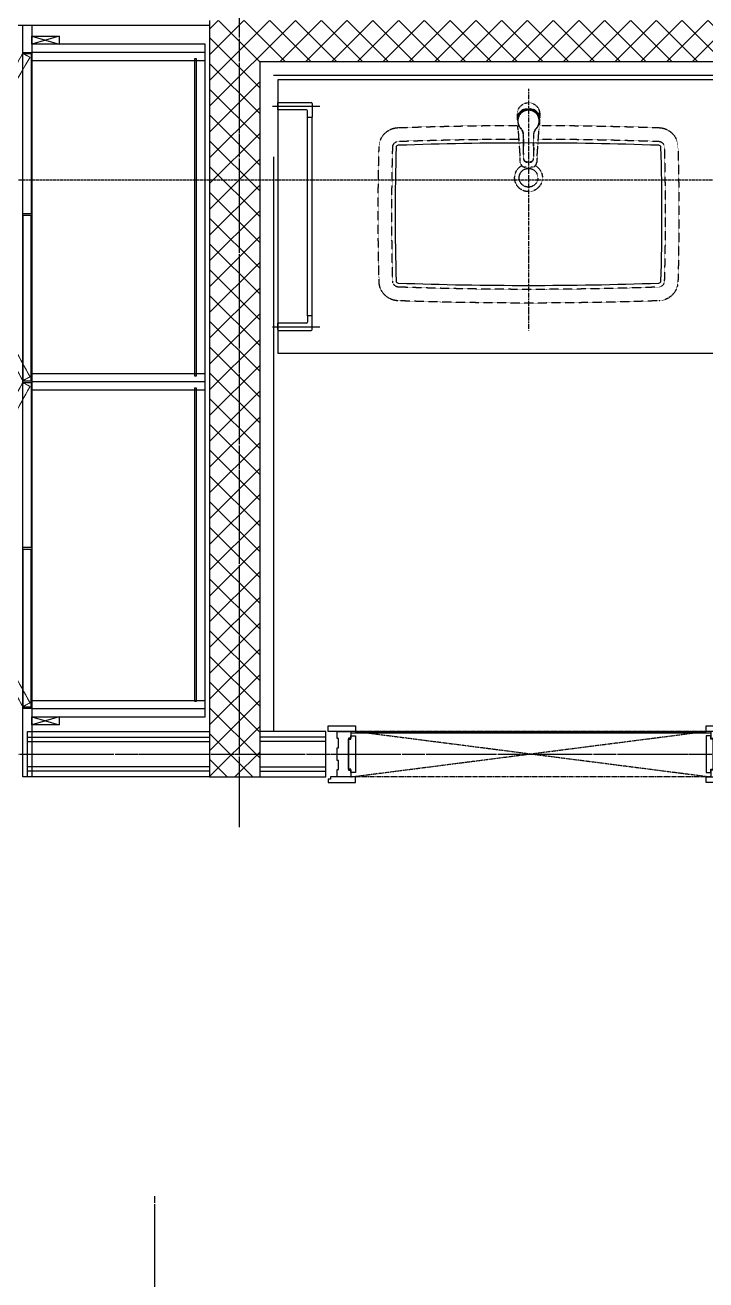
# Model space of a CAD drawing. Header units: millimetres. Extents: x 18456 to 179493, y -203649 to 469211.
# Drawn here: x 118129 to 119624, y -36875 to -34121 of the extents above; entities that cross this region are included whole.
import ezdxf

# ---------------------------------------------------------------- set-up
doc = ezdxf.new("R2010")
doc.units = ezdxf.units.MM
for name, pattern in [('X-평면도(기본형)$0$( Hidden )', [0.375, 0.25, -0.125]), ('X-평면도(기본형)$0$CEN', [52.5, 50, -1, 0.5, -1]), ('X-평면도(기본형)$0$CENN', [6.3, 4, -1, 0.3, -1]), ('X-평면도(기본형)$0$HID', [2.8, 1.8, -1]), ('X-평면도(기본형)$0$HID2', [7.5, 6, -1.5]), ('X-평면도(기본형)$0$HIDDENX2', [0.75, 0.5, -0.25])]:
    doc.linetypes.add(name, pattern=pattern)
for name, color, linetype, true_color in [('X-평면도(기본형)$0$40HAT', 9, 'Continuous', 0x808080), ('X-평면도(기본형)$0$4GYP', 4, 'Continuous', 0x00ffff), ('X-평면도(기본형)$0$7GYP', 7, 'Continuous', 0x000000), ('X-평면도(기본형)$0$CEN', 1, 'X-평면도(기본형)$0$CEN', 0xff0000), ('X-평면도(기본형)$0$DOOR', 4, 'Continuous', 0x00ffff), ('X-평면도(기본형)$0$DS-F-BATH', 6, 'Continuous', 0xff00ff), ('X-평면도(기본형)$0$FIN', 9, 'Continuous', 0x808080), ('X-평면도(기본형)$0$FUR', 6, 'Continuous', 0xff00ff), ('X-평면도(기본형)$0$I-FL-FUR(B)', 6, 'Continuous', 0xff00ff), ('X-평면도(기본형)$0$UIS', 7, 'X-평면도(기본형)$0$HID2', 0x000000), ('X-평면도(기본형)$0$W2', 3, 'Continuous', 0x00ff00)]:
    doc.layers.add(name, color=color, linetype=linetype, true_color=true_color)
doc.layers.add('X-평면도(기본형)$0$F-FUR-FIX', color=6, linetype='Continuous', lineweight=9, true_color=0xff00ff)

# ---------------------------------------------------------------- blocks, each defined once
blk = doc.blocks.new('X-평면도(기본형)$0$WD850')
at = {"layer": 'X-평면도(기본형)$0$DOOR', "color": 1, "linetype": 'X-평면도(기본형)$0$( Hidden )', "ltscale": 2, "true_color": 0xff0000}
blk.add_line((-40, 0), (-810, 0), dxfattribs=at)
at = {"layer": 'X-평면도(기본형)$0$DOOR', "color": 5, "true_color": 0x0000ff}
for p, q in [((-40, 0), (-810, 0)), ((-30, -3), (-820, -3))]:
    blk.add_line(p, q, dxfattribs=at)
at = {"layer": 'X-평면도(기본형)$0$DOOR', "linetype": 'ByBlock'}
for points in [[(-870, 12), (-870, 7), (-870, 0), (-810, 0), (-810, 12)], [(-865, -100), (-865, -105), (-870, -105), (-870, -112), (-810, -112), (-810, -100)], [(15, -100), (15, -105), (20, -105), (20, -112), (-40, -112), (-40, -100)]]:
    blk.add_lwpolyline(points, close=True, dxfattribs=at)
at = {"layer": 'X-평면도(기본형)$0$DOOR'}
for points in [[(-850, -100), (-850, -84.1), (-847, -84.1), (-847, -64.1), (-850, -64.1), (-850, -35.9), (-847, -35.9), (-847, -15.9), (-850, -15.9), (-850, 0), (-849.1, 0), (-830, 0), (-820, 0), (-820, -15), (-825, -15), (-825, -85), (-820, -85), (-820, -90), (-820, -100)], [(0, -100), (0, -84.1), (-3, -84.1), (-3, -64.1), (0, -64.1), (0, -35.9), (-3, -35.9), (-3, -15.9), (0, -15.9), (0, 0), (-30, 0), (-30, -15), (-25, -15), (-25, -85), (-30, -85), (-30, -90), (-30, -100)], [(-810, -90), (-820, -90), (-820, -83), (-825, -83), (-825, -17), (-820, -17), (-820, -10), (-810, -10)], [(-40, -90), (-30, -90), (-30, -83), (-25, -83), (-25, -17), (-30, -17), (-30, -10), (-40, -10)]]:
    blk.add_lwpolyline(points, close=True, dxfattribs=at)
at = {"layer": 'X-평면도(기본형)$0$DOOR', "color": 1, "linetype": 'X-평면도(기본형)$0$HID', "true_color": 0xff0000}
blk.add_lwpolyline([(-810, 0), (-40, 0), (-820, -100), (-30, -100)], close=True, dxfattribs=at)
at = {"layer": 'X-평면도(기본형)$0$DOOR', "linetype": 'ByBlock'}
blk.add_lwpolyline([(20, 0), (20, 5), (20, 12), (-40, 12), (-40, 0), (20, 0)], dxfattribs=at)
blk = doc.blocks.new('X-평면도(기본형)$0$FU1')
at = {"layer": 'X-평면도(기본형)$0$FUR', "color": 1, "linetype": 'X-평면도(기본형)$0$CENN', "true_color": 0xff0000}
blk.add_line((0, -20), (0, -550), dxfattribs=at)
at = {"layer": 'X-평면도(기본형)$0$FUR', "color": 8, "linetype": 'X-평면도(기본형)$0$HIDDENX2', "true_color": 0x808080}
for p, q in [((-24.5, -75, 36.5), (-24.5, -83, 36.5)), ((-3, -64.8, 36.5), (-3, -64.4, 36.5)), ((3, -64.4, 36.5), (3, -64.8, 36.5)), ((24.5, -83, 36.5), (24.5, -75, 36.5)), ((-24, -86.7, 36.5), (-24, -90.3, 36.5)), ((24, -90.3, 36.5), (24, -86.7, 36.5)), ((-11.6, -128.7, 36.5), (-11.7, -119.2, 36.5)), ((-11.2, -119.2, 36.5), (-11.1, -128.7, 36.5)), ((11.1, -128.7, 36.5), (11.2, -119.2, 36.5)), ((11.7, -119.2, 36.5), (11.6, -128.7, 36.5)), ((11.4, -145.5, 36.5), (11.4, -145.5, 36.5)), ((-3.1, -181, 36.5), (-3.1, -180.5, 36.5)), ((-3.1, -180.5, 36.5), (3.1, -180.5, 36.5)), ((-3.1, -181, 36.5), (3.1, -181, 36.5)), ((3.1, -181, 36.5), (3.1, -180.5, 36.5))]:
    blk.add_line(p, q, dxfattribs=at)
for centre, radius, start, end in [((-285, -148), 43, 92.6399, 178.3861), ((8.8, -8774.9), 8674.9, 90.22525, 91.95426), ((-8.8, -8774.9), 8674.9, 88.04574, 89.77475), ((285, -148), 43, 1.6139, 87.3601), ((-285, -148), 13, 92.6399, 178.3861), ((0, -8266.3), 8136.3, 90.15164, 92.01155), ((0, -8266.3), 8136.3, 87.98845, 89.84836), ((285, -148), 13, 1.6139, 87.3601), ((5116.2, -295), 5446.2, 178.4406, 181.5594), ((5116.2, -295), 5416.2, 178.4409, 181.5591), ((-5116.2, -295), 5416.2, 358.4409, 1.5591), ((-5116.2, -295), 5446.2, 358.4406, 1.5594), ((0, -215), 30.5, 119.1446, 270), ((0, -215), 30.5, 270, 60.8554), ((0, -215), 20.5, 90, 270), ((0, -215), 20.5, 270, 90), ((-285, -442), 43, 181.6139, 267.3601), ((-285, -442), 13, 181.6139, 267.3601), ((0, 7676.7), 8136.7, 267.98851, 272.01149), ((285, -442), 13, 272.6399, 358.3861), ((285, -442), 43, 272.6399, 358.3861), ((0, 7673.8), 8163.8, 267.98548, 272.01452)]:
    blk.add_arc(centre, radius, start, end, dxfattribs=at)
at = {"layer": 'X-평면도(기본형)$0$FUR'}
for centre, radius, start, end in [((5116.2, -295), 5408.2, 178.441, 181.559), ((-285, -148), 5, 92.6399, 178.3861), ((0, -8267.1), 8129.1, 89.99994, 92.01074), ((0, -8267.1), 8129.1, 87.98926, 90.00006), ((285, -148), 5, 1.6139, 87.3601), ((-5116.2, -295), 5408.2, 358.441, 1.559), ((-285, -442), 5, 181.6139, 267.3601), ((0, 7677.5), 8129.5, 267.98932, 272.01068), ((285, -442), 5, 272.6399, 358.3861)]:
    blk.add_arc(centre, radius, start, end, dxfattribs=at)
at = {"layer": 'X-평면도(기본형)$0$FUR', "color": 8, "linetype": 'X-평면도(기본형)$0$HIDDENX2', "true_color": 0x808080}
for points, weights, knots in [([(24.5, -75), (24.5, -50.3), (0, -50.3), (-24.5, -50.3), (-24.5, -75)], [1, 0.707106781187, 1, 0.707106781187, 1], [1.570796, 1.570796, 1.570796, 3.141593, 3.141593, 4.712389, 4.712389, 4.712389]), ([(-16.6, -107.8, 36.5), (-24, -100.6, 36.5), (-24, -90.3, 36.5), (-24, -66.2, 36.5), (0, -66.2, 36.5), (24, -66.2, 36.5), (24, -90.3, 36.5), (24, -100.6, 36.5), (16.6, -107.8, 36.5)], [0.853642071657, 0.849949636839, 1, 0.707106781187, 1, 0.707106781187, 1, 0.849949636839, 0.853642071657], [0.766071, 0.766071, 0.766071, 1.570796, 1.570796, 3.141593, 3.141593, 4.712389, 4.712389, 5.517114, 5.517114, 5.517114]), ([(-16.3, -107.4, 36.5), (-23.5, -100.4, 36.5), (-23.5, -90.3, 36.5), (-23.5, -66.7, 36.5), (0, -66.7, 36.5), (23.5, -66.7, 36.5), (23.5, -90.3, 36.5), (23.5, -100.4, 36.5), (16.3, -107.4, 36.5)], [0.853642071657, 0.849949636839, 1, 0.707106781187, 1, 0.707106781187, 1, 0.849949636839, 0.853642071657], [0.766071, 0.766071, 0.766071, 1.570796, 1.570796, 3.141593, 3.141593, 4.712389, 4.712389, 5.517114, 5.517114, 5.517114]), ([(-16.3, -107.4, 36.5), (-16.3, -107.4, 36.5), (-16.3, -107.4, 36.5), (-16.6, -107.8, 36.5), (-16.6, -107.8, 36.5), (-16.6, -107.8, 36.5), (-16.6, -107.8, 36.5)], [0.999993413449, 0.999996706687, 1, 0.707106781187, 1, 0.9820840783, 0.966359946849], [4.712371, 4.712371, 4.712371, 4.712389, 4.712389, 6.283185, 6.283185, 6.379269, 6.379269, 6.379269]), ([(16.6, -107.8, 36.5), (16.6, -107.8, 36.5), (16.6, -107.8, 36.5), (16.6, -107.8, 36.5), (16.3, -107.4, 36.5), (16.3, -107.4, 36.5), (16.3, -107.4, 36.5)], [0.966359947003, 0.982084078388, 1, 0.707106781187, 1, 0.999996706687, 0.999993413449], [6.187102, 6.187102, 6.187102, 6.283185, 6.283185, 7.853982, 7.853982, 7.853999, 7.853999, 7.853999]), ([(-10.9, -145.5, 36.5), (-11.4, -145.5, 36.5), (-11.4, -145.5, 36.5), (-11.4, -145.5, 36.5), (-11.4, -145.5, 36.5)], [0.999976739067, 0.707118412115, 1, 0.999999954361, 0.999999908722], [4.712451, 4.712451, 4.712451, 6.283185, 6.283185, 6.283186, 6.283186, 6.283186]), ([(-10.5, -173.1, 36.5), (-11, -173.1, 36.5), (-11, -173.1, 36.5), (-11, -173.1, 36.5), (-11, -173.1, 36.5)], [0.99997622125, 0.707118671044, 1, 0.999991616454, 0.999983233388], [4.712453, 4.712453, 4.712453, 6.283185, 6.283185, 6.28323, 6.28323, 6.28323])]:
    blk.add_rational_spline(points, weights, degree=2, knots=knots, dxfattribs=at)
for points, knots in [([(-22.1, -76, 36.5), (-23.1, -78.1, 36.5), (-23.9, -80.5, 36.5), (-24.3, -83.7, 36.5), (-24.4, -84.4, 36.5), (-24.5, -85.2, 36.5)], [0, 0, 0, 0, 0.758346, 0.758346, 1, 1, 1, 1]), ([(-22.1, -76.1, 36.5), (-22.1, -76.2, 36.5), (-22.8, -77.7, 36.5), (-24, -80.8, 36.5), (-24.5, -84.9, 36.5), (-24.5, -87.5, 36.5), (-24.4, -88.8, 36.5), (-24.3, -89.6, 36.5), (-24.2, -91.4, 36.5), (-24.1, -92.9, 36.5), (-24, -94, 36.5)], [0, 0, 0, 0, 0.00964, 0.277538, 0.544008, 0.678609, 0.71237, 0.746136, 0.813663, 1, 1, 1, 1]), ([(-22.1, -76.1, 36.5), (-21.8, -75.6, 36.5), (-21.5, -75, 36.5), (-21.1, -74.2, 36.5), (-21, -73.9, 36.5), (-20.9, -73.4, 36.5), (-21, -73.4, 36.5), (-21.4, -73.6, 36.5), (-21.8, -74.1, 36.5), (-22.7, -75.4, 36.5), (-23.2, -76.3, 36.5), (-23.8, -78, 36.5), (-24, -78.7, 36.5), (-24.2, -80, 36.5), (-24.4, -80.8, 36.5), (-24.4, -81.6, 36.5)], [0, 0, 0, 0, 0.0625, 0.0625, 0.125, 0.125, 0.25, 0.25, 0.5, 0.5, 0.75, 0.75, 0.875, 0.875, 1, 1, 1, 1]), ([(-24.4, -81.9, 36.5), (-24.4, -81.1, 36.5), (-24.3, -80.4, 36.5), (-24, -79.1, 36.5), (-23.9, -78.5, 36.5), (-23.3, -76.8, 36.5), (-22.9, -75.9, 36.5), (-22, -74.5, 36.5), (-21.6, -74, 36.5), (-21.1, -73.6, 36.5), (-21, -73.6, 36.5), (-21, -73.9, 36.5), (-21.1, -74, 36.5), (-21.5, -74.8, 36.5), (-21.8, -75.4, 36.5), (-22.1, -76, 36.5)], [0, 0, 0, 0, 0.125, 0.125, 0.25, 0.25, 0.5, 0.5, 0.75, 0.75, 0.875, 0.875, 0.9375, 0.9375, 1, 1, 1, 1]), ([(-24.4, -81.6, 36.5), (-24.4, -81.6, 36.5), (-24.4, -81.5, 36.5), (-24.4, -81.4, 36.5), (-24.4, -81.4, 36.5)], [0, 0, 0, 0, 0.363263, 1, 1, 1, 1]), ([(-19.6, -72.1, 36.5), (-20.1, -72.7, 36.5), (-21, -74, 36.5), (-21.7, -75.4, 36.5), (-22.1, -76.1, 36.5)], [0, 0, 0, 0, 0.500004, 1, 1, 1, 1]), ([(-19.6, -72.1, 36.5), (-17.4, -69.1, 36.5), (-14.4, -66.6, 36.5), (-9.3, -64.1, 36.5), (-7.5, -63.5, 36.5), (-3.8, -62.6, 36.5), (-1.9, -62.4, 36.5), (3.8, -62.4, 36.5), (7.6, -63.3, 36.5), (14.4, -66.6, 36.5), (17.4, -69.1, 36.5), (19.6, -72.1, 36.5)], [0, 0, 0, 0, 0.25, 0.25, 0.375, 0.375, 0.5, 0.5, 0.75, 0.75, 1, 1, 1, 1]), ([(3, -64.8, 36.5), (3, -64.9, 36.5), (2.9, -64.9, 36.5), (2.7, -64.9, 36.5), (2.6, -65, 36.5), (2.1, -65, 36.5), (1.9, -65, 36.5), (1.3, -65, 36.5), (1, -65, 36.5), (0.3, -65, 36.5), (0, -65, 36.5), (-0.7, -65, 36.5), (-1, -65, 36.5), (-1.6, -65, 36.5), (-1.9, -65, 36.5), (-2.4, -65, 36.5), (-2.6, -65, 36.5), (-2.8, -64.9, 36.5), (-2.9, -64.9, 36.5), (-3, -64.8, 36.5), (-3, -64.8, 36.5), (-3, -64.8, 36.5)], [0, 0, 0, 0, 0.106849, 0.106849, 0.213662, 0.213662, 0.32101, 0.32101, 0.428728, 0.428728, 0.535874, 0.535874, 0.642403, 0.642403, 0.74922, 0.74922, 0.856785, 0.856785, 0.964404, 0.964404, 1, 1, 1, 1]), ([(22.1, -76.1, 36.5), (21.7, -75.4, 36.5), (21, -74, 36.5), (20.1, -72.7, 36.5), (19.6, -72.1, 36.5)], [0, 0, 0, 0, 0.499996, 1, 1, 1, 1]), ([(24.4, -81.6, 36.5), (24.4, -80.8, 36.5), (24.2, -80, 36.5), (24, -78.7, 36.5), (23.8, -78, 36.5), (23.2, -76.3, 36.5), (22.7, -75.4, 36.5), (21.8, -74.1, 36.5), (21.4, -73.6, 36.5), (21, -73.4, 36.5), (20.9, -73.4, 36.5), (21, -73.9, 36.5), (21.1, -74.2, 36.5), (21.5, -75, 36.5), (21.8, -75.6, 36.5), (22.1, -76.1, 36.5)], [0, 0, 0, 0, 0.125, 0.125, 0.25, 0.25, 0.5, 0.5, 0.75, 0.75, 0.875, 0.875, 0.9375, 0.9375, 1, 1, 1, 1]), ([(22.1, -76, 36.5), (21.8, -75.4, 36.5), (21.5, -74.8, 36.5), (21.1, -74, 36.5), (21, -73.9, 36.5), (21, -73.6, 36.5), (21.1, -73.6, 36.5), (21.6, -74, 36.5), (22, -74.5, 36.5), (22.9, -75.9, 36.5), (23.3, -76.8, 36.5), (23.9, -78.5, 36.5), (24, -79.1, 36.5), (24.3, -80.4, 36.5), (24.4, -81.1, 36.5), (24.4, -81.9, 36.5)], [0, 0, 0, 0, 0.0625, 0.0625, 0.125, 0.125, 0.25, 0.25, 0.5, 0.5, 0.75, 0.75, 0.875, 0.875, 1, 1, 1, 1]), ([(24.5, -85.2, 36.5), (24.4, -84.4, 36.5), (24.3, -83.7, 36.5), (23.9, -80.5, 36.5), (23.1, -78.1, 36.5), (22.1, -76, 36.5)], [0, 0, 0, 0, 0.241708, 0.241708, 1, 1, 1, 1]), ([(24, -94, 36.5), (24.1, -92.9, 36.5), (24.2, -91.4, 36.5), (24.3, -89.6, 36.5), (24.4, -88.8, 36.5), (24.5, -87.5, 36.5), (24.5, -84.9, 36.5), (24, -80.8, 36.5), (22.8, -77.7, 36.5), (22.1, -76.2, 36.5), (22.1, -76.1, 36.5)], [0, 0, 0, 0, 0.186337, 0.253864, 0.28763, 0.321391, 0.455992, 0.722462, 0.99036, 1, 1, 1, 1]), ([(24.4, -81.4, 36.5), (24.4, -81.4, 36.5), (24.4, -81.5, 36.5), (24.4, -81.6, 36.5), (24.4, -81.6, 36.5)], [0, 0, 0, 0, 0.636737, 1, 1, 1, 1]), ([(-24, -94, 36.5), (-23.9, -94.5, 36.5), (-23.8, -96.7, 36.5), (-23.6, -99.7, 36.5), (-23.4, -103, 36.5), (-23.2, -106.3, 36.5), (-23, -108.7, 36.5), (-22.9, -110.4, 36.5)], [0, 0, 0, 0, 0.093675, 0.395779, 0.546834, 0.69789, 1, 1, 1, 1]), ([(22.9, -110.4, 36.5), (23, -108.7, 36.5), (23.2, -106.3, 36.5), (23.4, -103, 36.5), (23.6, -99.7, 36.5), (23.8, -96.7, 36.5), (23.9, -94.5, 36.5), (24, -94, 36.5)], [0, 0, 0, 0, 0.30211, 0.453166, 0.604221, 0.906325, 1, 1, 1, 1]), ([(-10.9, -145.5, 36.5), (-10.8, -149.9, 36.5), (-10.8, -154.2, 36.5), (-10.6, -163.4, 36.5), (-10.6, -168.2, 36.5), (-10.5, -173.1, 36.5)], [0, 0, 0, 0, 0.471221, 0.471221, 1, 1, 1, 1]), ([(10.5, -173.1, 36.5), (10.6, -168.8, 36.5), (10.6, -164.4, 36.5), (10.8, -155.3, 36.5), (10.8, -150.4, 36.5), (10.9, -145.5, 36.5)], [0, 0, 0, 0, 0.471221, 0.471221, 1, 1, 1, 1]), ([(-8.4, -191.7, 36.5), (-11, -191.4, 36.5), (-13.3, -190.1, 36.5), (-16.8, -186.2, 36.5), (-17.8, -183.7, 36.5), (-18, -181.2, 36.5)], [0, 0, 0, 0, 0.5, 0.5, 1, 1, 1, 1]), ([(-3.1, -181, 36.5), (-5.2, -181, 36.5), (-7.2, -180.1, 36.5), (-10.1, -177.2, 36.5), (-11, -175.2, 36.5), (-11, -173.1, 36.5)], [0, 0, 0, 0, 0.5, 0.5, 1, 1, 1, 1]), ([(-10.5, -173.1, 36.5), (-10.5, -175.1, 36.5), (-9.7, -177, 36.5), (-6.9, -179.7, 36.5), (-5, -180.5, 36.5), (-3.1, -180.5, 36.5)], [0, 0, 0, 0, 0.5, 0.5, 1, 1, 1, 1]), ([(3.1, -180.5, 36.5), (5, -180.5, 36.5), (6.9, -179.7, 36.5), (9.7, -177, 36.5), (10.5, -175.1, 36.5), (10.5, -173.1, 36.5)], [0, 0, 0, 0, 0.5, 0.5, 1, 1, 1, 1]), ([(11, -173.1, 36.5), (11, -175.2, 36.5), (10.1, -177.2, 36.5), (7.2, -180.1, 36.5), (5.2, -181, 36.5), (3.1, -181, 36.5)], [0, 0, 0, 0, 0.5, 0.5, 1, 1, 1, 1]), ([(18, -181.2, 36.5), (17.8, -183.7, 36.5), (16.8, -186.2, 36.5), (13.3, -190.1, 36.5), (11, -191.4, 36.5), (8.4, -191.7, 36.5)], [0, 0, 0, 0, 0.5, 0.5, 1, 1, 1, 1])]:
    blk.add_open_spline(points, degree=3, knots=knots, dxfattribs=at)
for points, degree in [([(-24.4, -81.4, 36.5), (-24.4, -81.5, 36.5), (-24.4, -81.6, 36.5), (-24.5, -81.7, 36.5)], 3), ([(-24.4, -81.6, 36.5), (-24.5, -82.2, 36.5), (-24.5, -82.7, 36.5), (-24.5, -83.5, 36.5)], 3), ([(-24.5, -83.3, 36.5), (-24.5, -82.7, 36.5), (-24.5, -82.3, 36.5), (-24.4, -81.9, 36.5)], 3), ([(-19.6, -72.1, 36.5), (-19.7, -72.1, 36.5), (-20, -72.1, 36.5), (-20.6, -72.5, 36.5), (-21.3, -73.3, 36.5), (-22.1, -74.3, 36.5), (-22.9, -75.6, 36.5), (-23.6, -77.2, 36.5), (-24.1, -79.1, 36.5), (-24.4, -80.6, 36.5), (-24.4, -81.4, 36.5)], 3), ([(-24.4, -81.6, 36.5), (-24.4, -81.7, 36.5), (-24.4, -81.8, 36.5), (-24.4, -81.9, 36.5)], 3), ([(-22.1, -76, 36.5), (-22.1, -76, 36.5), (-22.1, -76.1, 36.5), (-22.1, -76.1, 36.5)], 3), ([(24.4, -81.4, 36.5), (24.4, -80.6, 36.5), (24.1, -79.1, 36.5), (23.6, -77.2, 36.5), (22.9, -75.6, 36.5), (22.1, -74.3, 36.5), (21.3, -73.3, 36.5), (20.6, -72.5, 36.5), (20, -72.1, 36.5), (19.7, -72.1, 36.5), (19.6, -72.1, 36.5)], 3), ([(22.1, -76.1, 36.5), (22.1, -76.1, 36.5), (22.1, -76, 36.5), (22.1, -76, 36.5)], 3), ([(24.5, -81.7, 36.5), (24.4, -81.6, 36.5), (24.4, -81.5, 36.5), (24.4, -81.4, 36.5)], 3), ([(24.4, -81.9, 36.5), (24.4, -81.8, 36.5), (24.4, -81.7, 36.5), (24.4, -81.6, 36.5)], 3), ([(24.5, -83.5, 36.5), (24.5, -82.7, 36.5), (24.5, -82.2, 36.5), (24.4, -81.6, 36.5)], 3), ([(24.4, -81.9, 36.5), (24.5, -82.3, 36.5), (24.5, -82.7, 36.5), (24.5, -83.3, 36.5)], 3), ([(-24.5, -82.9, 36.5), (-24.5, -83.1, 36.5), (-24.5, -83.3, 36.5)], 2), ([(24.5, -83.3, 36.5), (24.5, -83.1, 36.5), (24.5, -82.9, 36.5)], 2), ([(-11.4, -145.5, 36.5), (-11.2, -159.3, 36.5), (-11, -173.1, 36.5)], 2), ([(11, -173.1, 36.5), (11.2, -159.3, 36.5), (11.4, -145.5, 36.5)], 2), ([(-18.7, -171.5, 36.5), (-18.5, -173.8, 36.5), (-18.3, -176.2, 36.5), (-18.2, -178.6, 36.5)], 3), ([(-8.4, -191.7, 36.5), (-2.8, -192.5, 36.5), (2.8, -192.5, 36.5), (8.4, -191.7, 36.5)], 3), ([(18.2, -178.6, 36.5), (18.3, -176.2, 36.5), (18.5, -173.8, 36.5), (18.7, -171.5, 36.5)], 3)]:
    blk.add_open_spline(points, degree=degree, dxfattribs=at)
for points, weights in [([(-24, -86.7, 36.5), (-24, -66.9, 36.5), (-3, -64.4, 36.5)], [1, 0.732438670357, 0.953718054817]), ([(3, -64.4, 36.5), (24, -66.9, 36.5), (24, -86.7, 36.5)], [0.953718054817, 0.732438670357, 1]), ([(-16.6, -107.8, 36.5), (-11.8, -112.5, 36.5), (-11.7, -119.2, 36.5)], [0.853642071657, 0.850007908952, 0.995302254622]), ([(-16.3, -107.4, 36.5), (-11.3, -112.2, 36.5), (-11.2, -119.2, 36.5)], [0.853642071657, 0.850007908952, 0.995302254622]), ([(11.2, -119.2, 36.5), (11.3, -112.2, 36.5), (16.3, -107.4, 36.5)], [0.995302254622, 0.850007908952, 0.853642071657]), ([(11.7, -119.2, 36.5), (11.8, -112.5, 36.5), (16.6, -107.8, 36.5)], [0.995302254622, 0.850007908952, 0.853642071657]), ([(-18.7, -171.5, 36.5), (-20.8, -140.9, 36.5), (-22.9, -110.4, 36.5)], [0.982090384085, 0.979407256957, 0.976780138384]), ([(-11.2, -119.2, 36.5), (-11.7, -119.2, 36.5), (-11.7, -119.2, 36.5)], [0.999981369639, 0.707116395988, 0.999999401314]), ([(-11.4, -145.5, 36.5), (-11.5, -137.1, 36.5), (-11.6, -128.7, 36.5)], [0.969722257527, 0.983727787754, 0.99942185022]), ([(-10.9, -145.5, 36.5), (-11, -137.1, 36.5), (-11.1, -128.7, 36.5)], [0.969722257526, 0.983727787794, 0.999421850312]), ([(11.1, -128.7, 36.5), (11, -137.1, 36.5), (10.9, -145.5, 36.5)], [0.999421850307, 0.9837277878, 0.969722257539]), ([(11.7, -119.2, 36.5), (11.7, -119.2, 36.5), (11.2, -119.2, 36.5)], [0.99999985159, 0.70711633009, 0.999981051206]), ([(11.6, -128.7, 36.5), (11.5, -137.1, 36.5), (11.4, -145.5, 36.5)], [0.999421850299, 0.983727787784, 0.969722257518]), ([(22.9, -110.4, 36.5), (20.8, -140.9, 36.5), (18.7, -171.5, 36.5)], [0.976780179641, 0.979407305262, 0.982090439718]), ([(11.4, -145.5, 36.5), (11.4, -145.5, 36.5), (10.9, -145.5, 36.5)], [0.999999821822, 0.707118405467, 0.999976930512]), ([(-18.2, -178.6, 36.5), (-18.1, -179.9, 36.5), (-18, -181.2, 36.5)], [0.500000017234, 0.499999982766, 0.500000017234]), ([(11, -173.1, 36.5), (11, -173.1, 36.5), (10.5, -173.1, 36.5)], [0.999999817061, 0.707118406163, 0.99997693388]), ([(18, -181.2, 36.5), (18.1, -179.9, 36.5), (18.2, -178.6, 36.5)], [0.500000019311, 0.499999980689, 0.500000019311])]:
    blk.add_rational_spline(points, weights, degree=2, dxfattribs=at)
blk = doc.blocks.new('X-평면도(기본형)$0$A$C01A306AE')
at = {"layer": 'X-평면도(기본형)$0$FUR'}
for p, q in [((16, 92), (0, 92)), ((0, 92), (0, 19)), ((2, 92), (16, 92)), ((8, 104.2), (8, 0)), ((16, 29), (16, 92)), ((484, 29), (484, 92)), ((484, 92), (500, 92)), ((498, 92), (484, 92)), ((492, 104.2), (492, 0)), ((500, 92), (500, 19)), ((2, 17), (32, 17)), ((32, 27), (18, 27)), ((32, 27), (468, 27)), ((32, 17), (32, 27)), ((32, 17), (468, 17)), ((468, 27), (482, 27)), ((468, 27), (468, 17)), ((498, 17), (468, 17))]:
    blk.add_line(p, q, dxfattribs=at)
for centre, start, end in [((18, 29), 180, 270), ((482, 29), 270, 0), ((2, 19), 180, 270), ((498, 19), 270, 0)]:
    blk.add_arc(centre, 2, start, end, dxfattribs=at)
blk = doc.blocks.new('X-평면도(기본형)$0$A$C4D747D6B')
at = {"layer": 'X-평면도(기본형)$0$F-FUR-FIX', "color": 1, "linetype": 'X-평면도(기본형)$0$HID', "ltscale": 0.5, "true_color": 0xff0000}
for points in [[(-178.2, 1281.2), (-194, 1289.8), (-20, 1588), (-4.2, 1579.4)], [(-178.2, 1196.3), (-194, 1187.7), (-20, 869.5), (-4.2, 878.1)], [(-178.2, 542.5), (-194, 551), (-20, 865.5), (-4.2, 856.9)], [(-178.2, 477.5), (-194, 469), (-20, 154.1), (-4.2, 162.6)]]:
    blk.add_lwpolyline(points, close=True, dxfattribs=at)
at = {"layer": 'X-평면도(기본형)$0$I-FL-FUR(B)', "ltscale": 3}
for p, q in [((-20, 0), (-20, 1650)), ((-20, 1650), (0, 1650)), ((0, 1650), (0, 0)), ((0, 1626), (60, 1608)), ((60, 1626), (0, 1608)), ((380, 1608), (0, 1608)), ((380, 132), (380, 1608)), ((-20, 1590), (0, 1590)), ((380, 1590), (0, 1590)), ((0, 1572), (380, 1572)), ((0, 885.5), (380, 885.5)), ((0, 867.5), (380, 867.5)), ((0, 849.5), (380, 849.5)), ((0, 168), (380, 168)), ((0, 150), (-20, 150)), ((0, 150), (380, 150)), ((0, 132), (380, 132)), ((0, 132), (60, 114)), ((60, 132), (0, 114)), ((0, 0), (-20, 0))]:
    blk.add_line(p, q, dxfattribs=at)
for points in [[(60, 1608), (0, 1608), (0, 1626), (60, 1626)], [(-2, 1235.8), (-20, 1235.8), (-20, 1588), (-2, 1588)], [(361, 1576), (357, 1576), (357, 880.5), (361, 880.5)], [(-2, 1231.8), (-20, 1231.8), (-20, 869.5), (-2, 869.5)], [(-2, 503.3), (-20, 503.3), (-20, 865.5), (-2, 865.5)], [(361, 853.5), (357, 853.5), (357, 166.1), (361, 166.1)], [(-2, 499.3), (-20, 499.3), (-20, 154.1), (-2, 154.1)], [(60, 114), (0, 114), (0, 132), (60, 132)]]:
    blk.add_lwpolyline(points, close=True, dxfattribs=at)

msp = doc.modelspace()

# ---------------------------------------------------------------- hatches: boundary and pattern name
at = {"layer": 'X-평면도(기본형)$0$40HAT'}
h = msp.add_hatch(dxfattribs=at)
h.set_pattern_fill('H3', color=256, scale=40, style=0, pattern_type=2)
h.set_pattern_definition([(315, (-431264.733, -191964.843), (28.2842712, 28.2842712), []), (45, (-431264.733, -191964.843), (-28.2842712, 28.2842712), [])])
h.paths.add_polyline_path([(121584.4, -36760.6), (121494.4, -36760.6), (121494.4, -34820.6), (119824.4, -34820.6), (119824.4, -34200.6), (118644.4, -34200.6), (118644.4, -35770.6), (118534.4, -35770.6), (118534.4, -34110.6), (119914.4, -34110.6), (119914.4, -34730.6), (121584.4, -34730.6)], flags=0)

# ---------------------------------------------------------------- linework, layer by layer
at = {"layer": 'X-평면도(기본형)$0$4GYP'}
msp.add_line((118054.4, -34120.6), (118534.4, -34120.6), dxfattribs=at)
at = {"layer": 'X-평면도(기본형)$0$7GYP'}
for p, q in [((118134.4, -35670.6), (118534.4, -35670.6)), ((118134.4, -35770.6), (118134.4, -35670.6)), ((118134.4, -35683.1), (118534.4, -35683.1)), ((118789.4, -35670.6), (118644.4, -35670.6)), ((118789.4, -35683.1), (118644.4, -35683.1)), ((118789.4, -35770.6), (118789.4, -35670.6)), ((118134.4, -35692.6), (118534.4, -35692.6)), ((118789.4, -35692.6), (118644.4, -35692.6)), ((118534.4, -35748.6), (118134.4, -35748.6)), ((118534.4, -35758.1), (118134.4, -35758.1)), ((118534.4, -35770.6), (118134.4, -35770.6)), ((118644.4, -35748.6), (118789.4, -35748.6)), ((118644.4, -35758.1), (118789.4, -35758.1)), ((118644.4, -35770.6), (118789.4, -35770.6))]:
    msp.add_line(p, q, dxfattribs=at)
at = {"layer": 'X-평면도(기본형)$0$CEN'}
for p, q in [((118599.4, -33310.6), (118599.4, -35880.6)), ((115334.4, -35720.6), (119874.4, -35720.6)), ((118414.4, -43320.6), (118414.4, -36690.6))]:
    msp.add_line(p, q, dxfattribs=at)
at = {"layer": 'X-평면도(기본형)$0$FIN'}
for p, q in [((118674.4, -34230.6), (119794.4, -34230.6)), ((118674.4, -34409.8), (118674.4, -35670.6))]:
    msp.add_line(p, q, dxfattribs=at)
at = {"layer": 'X-평면도(기본형)$0$FUR'}
msp.add_lwpolyline([(119784.4, -34240.6), (118684.4, -34240.6), (118684.4, -34840.6), (119784.4, -34840.6)], close=True, dxfattribs=at)
at = {"layer": 'X-평면도(기본형)$0$UIS'}
msp.add_lwpolyline([(121639.4, -34460.6), (115734.4, -34460.6)], dxfattribs=at)
at = {"layer": 'X-평면도(기본형)$0$W2'}
for p, q in [((118534.4, -34110.6), (118534.4, -35770.6)), ((118644.4, -34200.6), (118644.4, -35770.6)), ((118644.4, -34200.6), (119824.4, -34200.6)), ((118534.4, -35770.6), (118644.4, -35770.6))]:
    msp.add_line(p, q, dxfattribs=at)

# ---------------------------------------------------------------- block references
at = {"xscale": -1}
msp.add_blockref('X-평면도(기본형)$0$FU1', (119234.4, -34240.6), dxfattribs=at)
at = {"layer": 'X-평면도(기본형)$0$DOOR', "xscale": -1}
msp.add_blockref('X-평면도(기본형)$0$WD850', (118814.4, -35670.6), dxfattribs=at)
at = {"layer": 'X-평면도(기본형)$0$DS-F-BATH', "rotation": 90.00000000000001}
msp.add_blockref('X-평면도(기본형)$0$A$C01A306AE', (118776.4, -34790.6), dxfattribs=at)
at = {"layer": 'X-평면도(기본형)$0$W2'}
msp.add_blockref('X-평면도(기본형)$0$A$C4D747D6B', (118144.4, -35770.6), dxfattribs=at)

doc.saveas('drawing.dxf')
